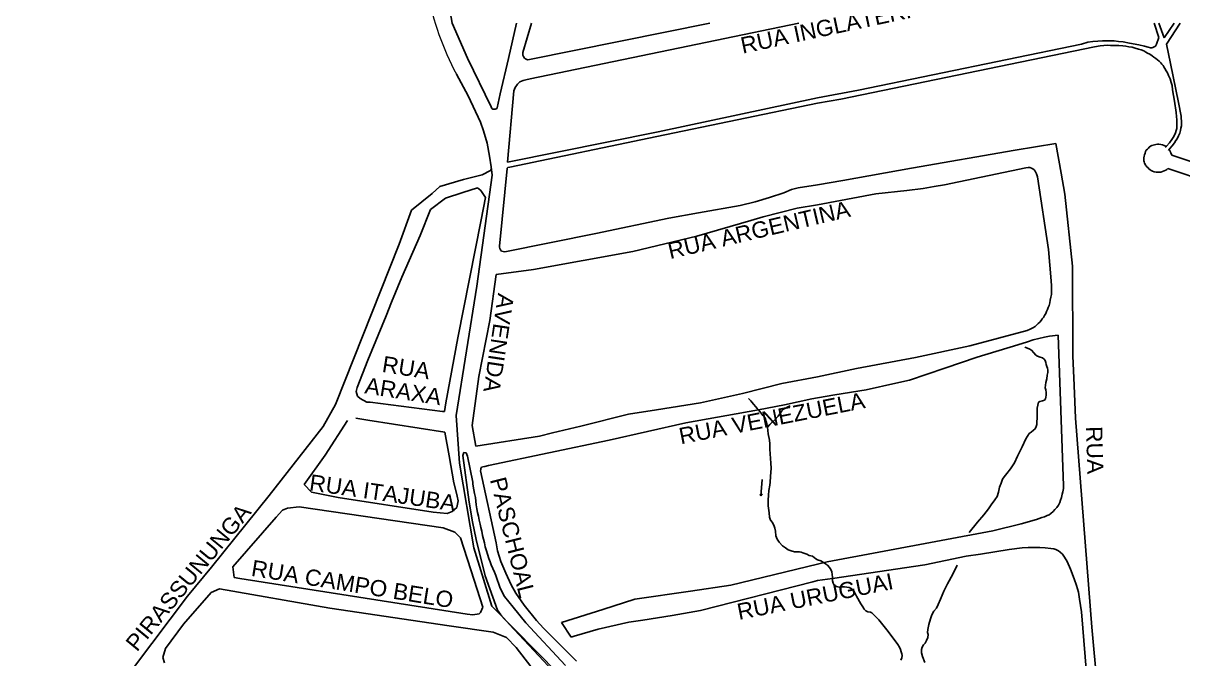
# Model space of a CAD drawing. Header units: millimetres. Extents: x 583 to 26013, y 350 to 21391.
# Drawn here: x 14601 to 15316, y 14492 to 14884 of the extents above; entities that cross this region are included whole.
import ezdxf

# ---------------------------------------------------------------- set-up
doc = ezdxf.new("R2010")
doc.units = ezdxf.units.MM
for name, color, linetype in [('105-QUADRAS_ESTRADAS', 80, 'Continuous'), ('110-CERCA_DE_ARAME', 10, 'Continuous'), ('145-', 130, 'Continuous')]:
    doc.layers.add(name, color=color, linetype=linetype)
doc.styles.add('EU', font='arial.ttf', dxfattribs={"height": 10})

msp = doc.modelspace()

# ---------------------------------------------------------------- linework, layer by layer
at = {"color": 0, "linetype": 'Continuous', "lineweight": 20}
msp.add_arc((15040.79438, 14942.52358), 194.3806, 191.79129734, 207.58849352, dxfattribs=at)
at = {"layer": '105-QUADRAS_ESTRADAS', "color": 0, "linetype": 'Continuous'}
for p, q in [((14865.91551, 14883.90241), (14857.21551, 14932.50241)), ((14875.41551, 14862.50241), (14865.91551, 14883.90241)), ((14905.61551, 14883.90241), (14900.61551, 14862.20241)), ((14914.71551, 14883.90241), (14909.51551, 14866.00241)), ((15024.71551, 14883.90241), (14913.61551, 14861.50241)), ((15079.71551, 14883.90241), (14914.01551, 14849.60241)), ((15301.61551, 14875.20241), (15298.61551, 14883.90241)), ((15304.81551, 14875.00241), (15301.51551, 14883.90241)), ((15310.91551, 14883.90241), (15304.81551, 14875.00241)), ((15314.71551, 14883.90241), (15306.21551, 14871.00241)), ((15261.81551, 14869.40241), (15105.51551, 14837.20241)), ((15253.81551, 14871.10241), (15116.41551, 14842.60241)), ((15257.81551, 14872.20241), (15253.81551, 14871.10241)), ((15260.81551, 14872.70241), (15257.81551, 14872.20241)), ((15263.91551, 14872.90241), (15260.81551, 14872.70241)), ((15265.31551, 14870.00241), (15261.81551, 14869.40241)), ((15266.71551, 14873.10241), (15263.91551, 14872.90241)), ((15267.71551, 14870.20241), (15265.31551, 14870.00241)), ((15266.71551, 14873.10241), (15271.71551, 14873.10241)), ((15269.91551, 14870.40241), (15267.71551, 14870.20241)), ((15271.71551, 14870.30241), (15269.91551, 14870.40241)), ((15273.91551, 14873.00241), (15271.71551, 14873.10241)), ((15274.71551, 14870.30241), (15271.71551, 14870.30241)), ((15276.71551, 14872.70241), (15273.91551, 14873.00241)), ((15276.91551, 14870.20241), (15274.71551, 14870.30241)), ((15279.51551, 14872.40241), (15276.71551, 14872.70241)), ((15279.31551, 14870.00241), (15276.91551, 14870.20241)), ((15281.21551, 14869.70241), (15279.31551, 14870.00241)), ((15283.51551, 14871.60241), (15279.51551, 14872.40241)), ((15283.01551, 14869.40241), (15281.21551, 14869.70241)), ((15285.01551, 14869.10241), (15283.01551, 14869.40241)), ((15289.21551, 14870.60241), (15283.51551, 14871.60241)), ((15287.01551, 14868.60241), (15285.01551, 14869.10241)), ((15292.71551, 14869.70241), (15289.21551, 14870.60241)), ((15294.91551, 14869.10241), (15292.71551, 14869.70241)), ((15296.31551, 14868.80241), (15294.91551, 14869.10241)), ((15297.21551, 14868.70241), (15296.31551, 14868.80241)), ((15297.81551, 14868.90241), (15297.21551, 14868.70241)), ((15298.61551, 14869.30241), (15297.81551, 14868.90241)), ((15299.41551, 14869.90241), (15298.61551, 14869.30241)), ((15300.01551, 14871.00241), (15299.41551, 14869.90241)), ((15301.61551, 14875.20241), (15300.01551, 14871.00241)), ((15308.71551, 14859.10241), (15306.21551, 14871.00241)), ((14889.91551, 14832.50241), (14875.41551, 14862.50241)), ((14900.61551, 14862.20241), (14895.51551, 14840.50241)), ((14909.51551, 14866.00241), (14909.41551, 14865.30241)), ((14909.51551, 14864.80241), (14909.41551, 14865.30241)), ((14909.51551, 14864.20241), (14909.51551, 14864.80241)), ((14909.81551, 14863.50241), (14909.51551, 14864.20241)), ((14910.41551, 14862.50241), (14909.81551, 14863.50241)), ((14911.21551, 14861.90241), (14910.41551, 14862.50241)), ((14912.41551, 14861.40241), (14911.21551, 14861.90241)), ((15289.01551, 14868.00241), (15287.01551, 14868.60241)), ((15290.71551, 14867.60241), (15289.01551, 14868.00241)), ((15292.31551, 14866.90241), (15290.71551, 14867.60241)), ((15293.51551, 14866.10241), (15292.31551, 14866.90241)), ((15294.61551, 14865.50241), (15293.51551, 14866.10241)), ((15296.01551, 14864.90241), (15294.61551, 14865.50241)), ((15297.41551, 14863.90241), (15296.01551, 14864.90241)), ((15298.51551, 14863.00241), (15297.41551, 14863.90241)), ((15299.71551, 14862.10241), (15298.51551, 14863.00241)), ((15300.81551, 14861.40241), (15299.71551, 14862.10241)), ((14913.61551, 14861.50241), (14912.41551, 14861.40241)), ((15301.81551, 14860.50241), (15300.81551, 14861.40241)), ((15302.71551, 14859.60241), (15301.81551, 14860.50241)), ((15303.41551, 14858.80241), (15302.71551, 14859.60241)), ((15304.11551, 14857.80241), (15303.41551, 14858.80241)), ((15304.61551, 14857.00241), (15304.11551, 14857.80241)), ((15305.31551, 14856.00241), (15304.61551, 14857.00241)), ((15306.11551, 14854.60241), (15305.31551, 14856.00241)), ((15306.81551, 14853.30241), (15306.11551, 14854.60241)), ((15313.71551, 14835.00241), (15308.71551, 14859.10241)), ((14907.71551, 14847.80241), (14906.21551, 14846.40241)), ((14909.61551, 14848.60241), (14907.71551, 14847.80241)), ((14911.41551, 14849.00241), (14909.61551, 14848.60241)), ((14914.01551, 14849.60241), (14911.41551, 14849.00241)), ((15307.41551, 14851.70241), (15306.81551, 14853.30241)), ((15308.51551, 14849.70241), (15307.41551, 14851.70241)), ((15309.21551, 14847.50241), (15308.51551, 14849.70241)), ((15309.81551, 14845.60241), (15309.21551, 14847.50241)), ((14895.51551, 14840.50241), (14893.71551, 14831.80241)), ((14903.91551, 14842.20241), (14900.11551, 14798.30241)), ((14904.81551, 14844.40241), (14903.91551, 14842.20241)), ((14906.21551, 14846.40241), (14904.81551, 14844.40241)), ((15116.41551, 14842.60241), (15091.21551, 14837.90241)), ((15310.01551, 14842.90241), (15309.81551, 14845.60241)), ((15311.11551, 14836.00241), (15310.01551, 14842.90241)), ((15091.11551, 14834.60241), (14992.01551, 14814.10241)), ((15091.11551, 14837.90241), (14992.91551, 14817.10241)), ((15091.21551, 14837.90241), (15091.21551, 14837.90241)), ((15105.51551, 14837.20241), (15091.21551, 14834.60241)), ((15091.21551, 14834.60241), (15091.21551, 14834.60241)), ((15312.21551, 14828.90241), (15311.11551, 14836.00241)), ((15315.21551, 14826.70241), (15313.71551, 14835.00241)), ((14890.41551, 14831.40241), (14889.91551, 14832.50241)), ((14891.01551, 14831.00241), (14890.41551, 14831.40241)), ((14891.71551, 14830.90241), (14891.01551, 14831.00241)), ((14892.51551, 14831.00241), (14891.71551, 14830.90241)), ((14893.01551, 14831.10241), (14892.51551, 14831.00241)), ((14893.41551, 14831.30241), (14893.01551, 14831.10241)), ((14893.71551, 14831.80241), (14893.41551, 14831.30241)), ((15312.51551, 14826.40241), (15312.21551, 14828.90241)), ((15312.71551, 14824.40241), (15312.51551, 14826.40241)), ((15315.31551, 14825.20241), (15315.21551, 14826.70241)), ((15312.61551, 14819.00241), (15312.21551, 14817.90241)), ((15312.71551, 14824.40241), (15312.61551, 14823.00241)), ((15312.71551, 14821.40241), (15312.61551, 14823.00241)), ((15312.71551, 14820.20241), (15312.61551, 14819.00241)), ((15312.71551, 14821.40241), (15312.71551, 14820.20241)), ((15315.11551, 14819.30241), (15314.81551, 14817.80241)), ((15315.41551, 14820.80241), (15315.11551, 14819.30241)), ((15315.51551, 14823.70241), (15315.31551, 14825.20241)), ((15315.51551, 14822.30241), (15315.41551, 14820.80241)), ((15315.51551, 14822.30241), (15315.51551, 14823.70241)), ((14992.91551, 14817.10241), (14900.11551, 14798.30241)), ((14992.01551, 14814.10241), (14901.41551, 14795.30241)), ((15309.51551, 14812.30241), (15308.01551, 14810.20241)), ((15310.71551, 14814.20241), (15309.51551, 14812.30241)), ((15311.71551, 14816.40241), (15310.71551, 14814.20241)), ((15312.11551, 14811.60241), (15311.21551, 14810.20241)), ((15312.21551, 14817.90241), (15311.71551, 14816.40241)), ((15312.81551, 14812.80241), (15312.11551, 14811.60241)), ((15313.71551, 14814.60241), (15312.81551, 14812.80241)), ((15314.41551, 14816.10241), (15313.71551, 14814.60241)), ((15314.81551, 14817.80241), (15314.41551, 14816.10241)), ((15212.91551, 14805.80241), (15149.11551, 14794.60241)), ((15238.01551, 14809.90241), (15212.91551, 14805.80241)), ((15241.31551, 14791.60241), (15238.01551, 14809.90241)), ((15293.31551, 14804.80241), (15293.01551, 14803.90241)), ((15293.81551, 14805.70241), (15293.31551, 14804.80241)), ((15294.51551, 14806.40241), (15293.81551, 14805.70241)), ((15295.11551, 14807.00241), (15294.51551, 14806.40241)), ((15295.61551, 14807.50241), (15295.11551, 14807.00241)), ((15296.41551, 14808.10241), (15295.61551, 14807.50241)), ((15297.21551, 14808.60241), (15296.41551, 14808.10241)), ((15298.01551, 14808.80241), (15297.21551, 14808.60241)), ((15298.91551, 14809.10241), (15298.01551, 14808.80241)), ((15299.71551, 14809.30241), (15298.91551, 14809.10241)), ((15300.81551, 14809.40241), (15299.71551, 14809.30241)), ((15301.61551, 14809.40241), (15300.81551, 14809.40241)), ((15302.71551, 14809.30241), (15301.61551, 14809.40241)), ((15303.71551, 14809.00241), (15302.71551, 14809.30241)), ((15304.81551, 14808.60241), (15303.71551, 14809.00241)), ((15305.71551, 14808.10241), (15304.81551, 14808.60241)), ((15306.31551, 14808.10241), (15305.51551, 14807.60241)), ((15308.01551, 14810.20241), (15306.31551, 14808.10241)), ((15308.21551, 14806.70241), (15307.41551, 14805.60241)), ((15309.81551, 14808.30241), (15308.21551, 14806.70241)), ((15308.61551, 14804.90241), (15308.21551, 14805.70241)), ((15309.01551, 14804.10241), (15308.61551, 14804.90241)), ((15311.21551, 14810.20241), (15309.81551, 14808.30241)), ((15292.31551, 14801.00241), (15292.21551, 14800.10241)), ((15292.31551, 14799.20241), (15292.21551, 14800.10241)), ((15292.41551, 14802.00241), (15292.31551, 14801.00241)), ((15292.51551, 14798.50241), (15292.31551, 14799.20241)), ((15292.71551, 14802.90241), (15292.41551, 14802.00241)), ((15292.71551, 14797.80241), (15292.51551, 14798.50241)), ((15293.01551, 14803.90241), (15292.71551, 14802.90241)), ((15293.11551, 14797.10241), (15292.71551, 14797.80241)), ((15309.51551, 14802.70241), (15309.01551, 14804.10241)), ((15373.61551, 14781.00241), (15309.51551, 14802.70241)), ((14877.84962, 14788.91306), (14884.30769, 14790.53029)), ((14884.30769, 14790.53029), (14889.61579, 14793.12329)), ((14889.61579, 14793.12329), (14890.043, 14793.94357)), ((14899.71551, 14794.40241), (14895.21551, 14748.70241)), ((14899.91551, 14794.70241), (14899.71551, 14794.40241)), ((14900.01551, 14794.90241), (14899.91551, 14794.70241)), ((14900.31551, 14795.00241), (14900.01551, 14794.90241)), ((14901.41551, 14795.30241), (14900.31551, 14795.00241)), ((15149.11551, 14794.60241), (15106.81551, 14787.00241)), ((15219.61551, 14794.90241), (15169.41551, 14784.40241)), ((15221.01551, 14795.10241), (15219.61551, 14794.90241)), ((15222.11551, 14795.00241), (15221.01551, 14795.10241)), ((15223.01551, 14794.60241), (15222.11551, 14795.00241)), ((15223.91551, 14794.20241), (15223.01551, 14794.60241)), ((15224.61551, 14793.60241), (15223.91551, 14794.20241)), ((15225.21551, 14792.80241), (15224.61551, 14793.60241)), ((15225.81551, 14792.00241), (15225.21551, 14792.80241)), ((15226.21551, 14791.10241), (15225.81551, 14792.00241)), ((15226.71551, 14789.30241), (15226.21551, 14791.10241)), ((15243.51551, 14778.60241), (15241.31551, 14791.60241)), ((15293.31551, 14796.50241), (15293.11551, 14797.10241)), ((15293.71551, 14796.10241), (15293.31551, 14796.50241)), ((15294.21551, 14795.50241), (15293.71551, 14796.10241)), ((15294.91551, 14794.80241), (15294.21551, 14795.50241)), ((15295.41551, 14794.30241), (15294.91551, 14794.80241)), ((15296.11551, 14793.60241), (15295.41551, 14794.30241)), ((15296.71551, 14793.10241), (15296.11551, 14793.60241)), ((15297.61551, 14792.80241), (15296.71551, 14793.10241)), ((15298.71551, 14792.40241), (15297.61551, 14792.80241)), ((15299.81551, 14792.20241), (15298.71551, 14792.40241)), ((15300.81551, 14792.10241), (15299.81551, 14792.20241)), ((15300.81551, 14792.10241), (15302.71551, 14792.10241)), ((15303.71551, 14792.50241), (15302.71551, 14792.10241)), ((15304.91551, 14792.90241), (15303.71551, 14792.50241)), ((15305.81551, 14793.50241), (15304.91551, 14792.90241)), ((15306.41551, 14793.90241), (15305.81551, 14793.50241)), ((15307.01551, 14794.50241), (15306.41551, 14793.90241)), ((15437.41551, 14750.10241), (15307.01551, 14794.50241)), ((14858.35915, 14783.25497), (14853.59699, 14778.94869)), ((14872.86369, 14787.66827), (14858.35915, 14783.25497)), ((14877.84962, 14788.91306), (14872.86369, 14787.66827)), ((15091.11551, 14784.40241), (15079.11551, 14782.50241)), ((15106.81551, 14787.00241), (15091.21551, 14784.40241)), ((15091.21551, 14784.40241), (15091.21551, 14784.40241)), ((15163.11551, 14783.30241), (15156.21551, 14782.20241)), ((15169.41551, 14784.40241), (15163.11551, 14783.30241)), ((15233.51551, 14744.60241), (15226.71551, 14789.30241)), ((14853.59699, 14778.94869), (14840.79223, 14768.76415)), ((14861.72503, 14776.0919), (14852.63749, 14769.22641)), ((14872.51464, 14779.66304), (14861.72503, 14776.0919)), ((14881.58922, 14782.49604), (14872.51464, 14779.66304)), ((14883.56164, 14780.88004), (14881.58922, 14782.49604)), ((14886.54887, 14776.62222), (14883.56164, 14780.88004)), ((14883.76987, 14762.73494), (14886.54887, 14776.62222)), ((15061.51551, 14776.60241), (15052.71551, 14773.90241)), ((15070.41551, 14779.50241), (15061.51551, 14776.60241)), ((15075.11551, 14781.40241), (15070.41551, 14779.50241)), ((15079.11551, 14782.50241), (15075.11551, 14781.40241)), ((15127.01551, 14778.80241), (15091.21551, 14772.10241)), ((15146.11551, 14780.90241), (15127.01551, 14778.80241)), ((15156.21551, 14782.20241), (15146.11551, 14780.90241)), ((15248.31551, 14734.30241), (15243.51551, 14778.60241)), ((14840.79223, 14768.76415), (14833.17469, 14747.87736)), ((14852.63749, 14769.22641), (14846.17905, 14753.16997)), ((15043.41551, 14771.70241), (15017.71551, 14767.20241)), ((15052.71551, 14773.90241), (15043.41551, 14771.70241)), ((15078.61551, 14770.00241), (15057.71551, 14764.60241)), ((15091.11551, 14772.10241), (15078.61551, 14770.00241)), ((15091.21551, 14772.10241), (15091.21551, 14772.10241)), ((14869.33861, 14690.0787), (14883.76987, 14762.73494)), ((14999.51551, 14763.80241), (14954.51551, 14754.40241)), ((15017.71551, 14767.20241), (14999.51551, 14763.80241)), ((15050.11551, 14762.40241), (15016.81551, 14752.80241)), ((15057.71551, 14764.60241), (15050.11551, 14762.40241)), ((14954.51551, 14754.40241), (14898.41551, 14743.10241)), ((14833.17469, 14747.87736), (14794.02354, 14649.07525)), ((14846.17905, 14753.16997), (14834.85747, 14727.39725)), ((14895.21551, 14748.70241), (14895.01551, 14746.70241)), ((15016.81551, 14752.80241), (14977.21551, 14743.30241)), ((14895.01551, 14746.00241), (14895.01551, 14746.70241)), ((14895.31551, 14745.10241), (14895.01551, 14746.00241)), ((14895.71551, 14744.30241), (14895.31551, 14745.10241)), ((14896.41551, 14743.50241), (14895.71551, 14744.30241)), ((14897.31551, 14743.30241), (14896.41551, 14743.50241)), ((14898.41551, 14743.10241), (14897.31551, 14743.30241)), ((14977.21551, 14743.30241), (14916.11551, 14732.10241)), ((15235.21551, 14725.30241), (15233.51551, 14744.60241)), ((15248.41551, 14717.90241), (15248.31551, 14734.30241)), ((14834.85747, 14727.39725), (14828.48674, 14711.96939)), ((14893.01551, 14729.20241), (14889.21551, 14700.70241)), ((14916.11551, 14732.10241), (14893.01551, 14729.20241)), ((15235.41551, 14722.20241), (15235.21551, 14725.30241)), ((15235.41551, 14719.30241), (15235.31551, 14716.80241)), ((15235.41551, 14722.20241), (15235.41551, 14719.30241)), ((14828.48674, 14711.96939), (14825.32864, 14703.63204)), ((15234.31551, 14711.60241), (15233.91551, 14710.10241)), ((15234.61551, 14713.40241), (15234.31551, 14711.60241)), ((15235.01551, 14715.10241), (15234.61551, 14713.40241)), ((15235.31551, 14716.80241), (15235.01551, 14715.10241)), ((15248.61551, 14695.20241), (15248.41551, 14717.90241)), ((15231.81551, 14705.10241), (15231.11551, 14703.80241)), ((15232.31551, 14706.30241), (15231.81551, 14705.10241)), ((15232.81551, 14707.50241), (15232.31551, 14706.30241)), ((15233.31551, 14708.80241), (15232.81551, 14707.50241)), ((15233.91551, 14710.10241), (15233.31551, 14708.80241)), ((14825.32864, 14703.63204), (14813.86324, 14676.26847)), ((14889.21551, 14700.70241), (14882.41551, 14666.30241)), ((15226.31551, 14698.10241), (15225.21551, 14697.10241)), ((15227.21551, 14698.90241), (15226.31551, 14698.10241)), ((15228.11551, 14699.70241), (15227.21551, 14698.90241)), ((15229.01551, 14700.70241), (15228.11551, 14699.70241)), ((15229.71551, 14701.70241), (15229.01551, 14700.70241)), ((15230.41551, 14702.60241), (15229.71551, 14701.70241)), ((15231.11551, 14703.80241), (15230.41551, 14702.60241)), ((14862.03228, 14650.00958), (14869.33861, 14690.0787)), ((15220.31551, 14694.70241), (15185.01551, 14685.20241)), ((15222.21551, 14695.40241), (15220.31551, 14694.70241)), ((15223.91551, 14696.20241), (15222.21551, 14695.40241)), ((15225.21551, 14697.10241), (15223.91551, 14696.20241)), ((15231.01551, 14690.60241), (15227.51551, 14689.70241)), ((15234.11551, 14691.20241), (15231.01551, 14690.60241)), ((15239.41551, 14691.70241), (15234.11551, 14691.20241)), ((15242.71551, 14599.00241), (15239.41551, 14691.70241)), ((15248.61551, 14695.20241), (15248.61551, 14679.10241)), ((15185.01551, 14685.20241), (15151.51551, 14678.00241)), ((15214.51551, 14685.80241), (15189.51551, 14678.10241)), ((15220.51551, 14687.60241), (15214.51551, 14685.80241)), ((15224.11551, 14688.80241), (15220.51551, 14687.60241)), ((15227.51551, 14689.70241), (15224.11551, 14688.80241)), ((14813.86324, 14676.26847), (14807.25841, 14659.58125)), ((15151.51551, 14678.00241), (15115.11551, 14671.10241)), ((15189.51551, 14678.10241), (15169.71551, 14671.40241)), ((15249.41551, 14660.80241), (15248.61551, 14679.10241)), ((15115.11551, 14671.10241), (15091.21551, 14666.10241)), ((15169.71551, 14671.40241), (15147.81551, 14664.10241)), ((14882.41551, 14666.30241), (14878.31551, 14636.00241)), ((15069.11551, 14661.90241), (15044.81551, 14655.70241)), ((15091.11551, 14666.10241), (15069.11551, 14661.90241)), ((15091.21551, 14666.10241), (15091.21551, 14666.10241)), ((15139.31551, 14662.20241), (15121.11551, 14658.00241)), ((15147.81551, 14664.10241), (15139.31551, 14662.20241)), ((14807.25841, 14659.58125), (14806.70828, 14657.0174)), ((14806.70828, 14657.0174), (14807.65764, 14654.17404)), ((15044.81551, 14655.70241), (15019.01551, 14650.10241)), ((15101.81551, 14654.90241), (15091.21551, 14653.10241)), ((15121.11551, 14658.00241), (15101.81551, 14654.90241)), ((15250.11551, 14640.50241), (15249.41551, 14660.80241)), ((14794.02354, 14649.07525), (14786.40039, 14635.42662)), ((14807.65764, 14654.17404), (14809.21451, 14652.80542)), ((14809.21451, 14652.80542), (14809.21451, 14652.80542)), ((14809.21451, 14652.80542), (14813.27664, 14650.39604)), ((14813.27664, 14650.39604), (14813.27664, 14650.39604)), ((14813.27664, 14650.39604), (14815.32721, 14650.36368)), ((14815.32721, 14650.36368), (14859.89286, 14644.75982)), ((14861.08726, 14644.72554), (14862.03228, 14650.00958)), ((15019.01551, 14650.10241), (14991.91551, 14645.70241)), ((15070.81551, 14648.80241), (15054.71551, 14645.70241)), ((15087.61551, 14652.50241), (15070.81551, 14648.80241)), ((15091.11551, 14653.10241), (15087.61551, 14652.50241)), ((15091.21551, 14653.10241), (15091.21551, 14653.10241)), ((14813.87666, 14639.40418), (14806.54546, 14640.59308)), ((14859.89286, 14644.75982), (14861.08726, 14644.72554)), ((14974.71551, 14643.10241), (14945.31551, 14635.70241)), ((14991.91551, 14645.70241), (14974.71551, 14643.10241)), ((15054.71551, 14645.70241), (15010.01551, 14637.80241)), ((15260.21551, 14511.80241), (15250.11551, 14640.50241)), ((14786.40039, 14635.42662), (14753.16959, 14592.91441)), ((14801.48564, 14639.09404), (14787.72572, 14617.83736)), ((14861.48393, 14631.99258), (14813.87666, 14639.40418)), ((14880.41551, 14623.30241), (14878.31551, 14636.00241)), ((14945.31551, 14635.70241), (14927.71551, 14631.50241)), ((15010.01551, 14637.80241), (14962.61551, 14627.00241)), ((14863.9807, 14617.32038), (14861.48393, 14631.99258)), ((14919.71551, 14629.60241), (14880.41551, 14623.30241)), ((14962.61551, 14627.00241), (14888.21551, 14611.40241)), ((14927.71551, 14631.50241), (14919.71551, 14629.60241)), ((14873.04564, 14619.44904), (14872.55964, 14617.52804)), ((14874.59464, 14619.31404), (14873.04564, 14619.44904)), ((14875.27664, 14617.15504), (14874.59464, 14619.31404)), ((14787.72572, 14617.83736), (14774.72564, 14599.77504)), ((14866.958, 14600.6518), (14863.9807, 14617.32038)), ((14872.55964, 14617.52804), (14876.46664, 14588.80604)), ((14878.62164, 14601.23404), (14875.27664, 14617.15504)), ((14883.51551, 14608.90241), (14883.41551, 14608.20241)), ((14893.01551, 14563.70241), (14883.41551, 14608.20241)), ((14883.61551, 14609.60241), (14883.51551, 14608.90241)), ((14884.01551, 14610.30241), (14883.61551, 14609.60241)), ((14884.71551, 14610.60241), (14884.01551, 14610.30241)), ((14886.11551, 14610.90241), (14884.71551, 14610.60241)), ((14888.21551, 14611.40241), (14886.11551, 14610.90241)), ((14774.72564, 14599.77504), (14779.29764, 14595.05004)), ((14868.96291, 14592.68888), (14866.958, 14600.6518)), ((14878.63464, 14599.99004), (14878.62164, 14601.23404)), ((14879.20764, 14596.43804), (14878.63464, 14599.99004)), ((15242.81551, 14597.30241), (15242.41551, 14595.30241)), ((15242.81551, 14597.30241), (15242.71551, 14599.00241)), ((14753.16959, 14592.91441), (14717.5311, 14548.87605)), ((14779.29764, 14595.05004), (14795.69435, 14591.63903)), ((14795.69435, 14591.63903), (14854.26864, 14582.62304)), ((14869.59778, 14589.60647), (14868.99396, 14592.58826)), ((14879.68464, 14594.14904), (14879.20764, 14596.43804)), ((14880.26564, 14591.72604), (14879.68464, 14594.14904)), ((14880.50164, 14589.48504), (14880.26564, 14591.72604)), ((15240.91551, 14590.10241), (15240.41551, 14588.70241)), ((15241.51551, 14591.80241), (15240.91551, 14590.10241)), ((15242.01551, 14593.70241), (15241.51551, 14591.80241)), ((15242.41551, 14595.30241), (15242.01551, 14593.70241)), ((14761.27806, 14583.93443), (14757.46906, 14579.63973)), ((14764.34903, 14585.16054), (14761.27806, 14583.93443)), ((14771.56664, 14585.88704), (14764.34903, 14585.16054)), ((14771.56664, 14585.88704), (14860.38564, 14572.96604)), ((14862.74464, 14581.84804), (14865.93664, 14583.10604)), ((14865.93664, 14583.10604), (14868.75184, 14585.62621)), ((14868.75184, 14585.62621), (14869.59778, 14589.60647)), ((14876.46664, 14588.80604), (14878.39564, 14576.64004)), ((14880.72964, 14587.16804), (14880.50164, 14589.48504)), ((14881.17664, 14584.82904), (14880.72964, 14587.16804)), ((14881.50964, 14582.48604), (14881.17664, 14584.82904)), ((15236.31551, 14583.10241), (15235.01551, 14581.90241)), ((15237.51551, 14584.30241), (15236.31551, 14583.10241)), ((15238.61551, 14585.60241), (15237.51551, 14584.30241)), ((15239.61551, 14587.00241), (15238.61551, 14585.60241)), ((15240.41551, 14588.70241), (15239.61551, 14587.00241)), ((14730.74064, 14548.97404), (14757.46906, 14579.63973)), ((14854.26864, 14582.62304), (14862.74464, 14581.84804)), ((14878.39564, 14576.64004), (14880.70764, 14565.89904)), ((14882.13264, 14580.13204), (14881.50964, 14582.48604)), ((14882.57064, 14577.79804), (14882.13264, 14580.13204)), ((14883.08705, 14575.37265), (14882.57064, 14577.79804)), ((15226.11551, 14578.20241), (15216.71551, 14575.50241)), ((15229.41551, 14579.30241), (15226.11551, 14578.20241)), ((15231.11551, 14579.80241), (15229.41551, 14579.30241)), ((15232.61551, 14580.60241), (15231.11551, 14579.80241)), ((15233.91551, 14581.10241), (15232.61551, 14580.60241)), ((15235.01551, 14581.90241), (15233.91551, 14581.10241)), ((14860.38564, 14572.96604), (14867.53164, 14570.25404)), ((14870.99964, 14566.78204), (14867.53164, 14570.25404)), ((14883.61564, 14573.30304), (14883.08705, 14575.37265)), ((14884.14364, 14570.99104), (14883.61564, 14573.30304)), ((14884.59123, 14568.24971), (14884.14364, 14570.99104)), ((15199.11551, 14571.20241), (15097.01551, 14552.00241)), ((15216.71551, 14575.50241), (15199.11551, 14571.20241)), ((14879.53764, 14540.72704), (14870.99964, 14566.78204)), ((14880.70764, 14565.89904), (14886.27964, 14543.39704)), ((14885.20264, 14566.06004), (14884.59123, 14568.24971)), ((14885.75764, 14563.69804), (14885.20264, 14566.06004)), ((14886.27464, 14561.38804), (14885.75764, 14563.69804)), ((14887.02222, 14558.80638), (14886.27464, 14561.38804)), ((14893.91551, 14558.90241), (14893.01551, 14563.70241)), ((14887.64764, 14556.82004), (14887.02222, 14558.80638)), ((14888.52639, 14554.05775), (14887.64764, 14556.82004)), ((14895.91551, 14552.20241), (14893.91551, 14558.90241)), ((15182.71551, 14555.60241), (15157.21551, 14550.20241)), ((15191.51551, 14556.80241), (15182.71551, 14555.60241)), ((15209.21551, 14559.60241), (15191.51551, 14556.80241)), ((15217.31551, 14560.60241), (15209.21551, 14559.60241)), ((15220.91551, 14560.80241), (15217.31551, 14560.60241)), ((15225.11551, 14560.90241), (15220.91551, 14560.80241)), ((15228.11551, 14560.90241), (15225.11551, 14560.90241)), ((15231.41551, 14560.70241), (15228.11551, 14560.90241)), ((15235.01551, 14560.30241), (15231.41551, 14560.70241)), ((15236.71551, 14560.00241), (15235.01551, 14560.30241)), ((15238.11551, 14559.60241), (15236.71551, 14560.00241)), ((15239.61551, 14558.80241), (15238.11551, 14559.60241)), ((15240.81551, 14558.00241), (15239.61551, 14558.80241)), ((15242.21551, 14556.80241), (15240.81551, 14558.00241)), ((15243.41551, 14554.90241), (15242.21551, 14556.80241)), ((15245.01551, 14552.30241), (15243.41551, 14554.90241)), ((14717.5311, 14548.87605), (14702.75389, 14530.97958)), ((14731.58283, 14542.42769), (14730.74064, 14548.97404)), ((14889.25422, 14552.11955), (14888.52639, 14554.05775)), ((14890.00664, 14550.23904), (14889.25422, 14552.11955)), ((14890.92764, 14548.01004), (14890.00664, 14550.23904)), ((14891.92711, 14545.75231), (14890.92764, 14548.01004)), ((14898.91551, 14545.10241), (14895.91551, 14552.20241)), ((15091.11551, 14550.60241), (15037.71551, 14537.60241)), ((15097.01551, 14552.00241), (15091.21551, 14550.60241)), ((15091.21551, 14550.60241), (15091.21551, 14550.60241)), ((15157.21551, 14550.20241), (15100.31551, 14541.70241)), ((15247.11551, 14547.50241), (15245.01551, 14552.30241)), ((15249.31551, 14541.60241), (15247.11551, 14547.50241)), ((14735.09964, 14541.76104), (14731.58283, 14542.42769)), ((14735.09964, 14541.76104), (14875.10464, 14519.79404)), ((14884.77064, 14524.13604), (14879.53764, 14540.72704)), ((14886.27964, 14543.39704), (14893.95064, 14522.35104)), ((14892.85864, 14543.65304), (14891.92711, 14545.75231)), ((14895.48965, 14535.82927), (14892.85864, 14543.65304)), ((14892.85864, 14543.65304), (14892.85864, 14543.65304)), ((14902.31551, 14538.00241), (14898.91551, 14545.10241)), ((15091.11551, 14540.50241), (15088.31551, 14539.80241)), ((15100.31551, 14541.70241), (15091.21551, 14540.50241)), ((15091.21551, 14540.50241), (15091.21551, 14540.50241)), ((15250.71551, 14537.40241), (15249.31551, 14541.60241)), ((14717.40664, 14533.25904), (14700.22432, 14513.5979)), ((14722.44564, 14535.48104), (14717.40664, 14533.25904)), ((14790.53164, 14523.61204), (14722.44564, 14535.48104)), ((14898.20925, 14530.6208), (14895.48965, 14535.82927)), ((14895.48965, 14535.82927), (14895.48965, 14535.82927)), ((14905.21551, 14532.70241), (14902.31551, 14538.00241)), ((15012.81551, 14534.00241), (14978.41551, 14529.10241)), ((15037.71551, 14537.60241), (15012.81551, 14534.00241)), ((15088.31551, 14539.80241), (15018.91551, 14522.10241)), ((15251.91551, 14533.30241), (15250.71551, 14537.40241)), ((15252.71551, 14529.10241), (15251.91551, 14533.30241)), ((14702.75389, 14530.97958), (14670.09967, 14487.56532)), ((14903.42186, 14524.05357), (14898.20925, 14530.6208)), ((14898.20925, 14530.6208), (14898.20925, 14530.6208)), ((14910.31551, 14525.40241), (14905.21551, 14532.70241)), ((14978.41551, 14529.10241), (14958.81551, 14522.70241)), ((15253.91551, 14521.30241), (15252.71551, 14529.10241)), ((14790.53164, 14523.61204), (14864.13906, 14512.58391)), ((14878.75164, 14519.35304), (14875.10464, 14519.79404)), ((14878.75164, 14519.35304), (14882.47164, 14520.08804)), ((14882.47164, 14520.08804), (14883.41564, 14520.76904)), ((14883.41564, 14520.76904), (14884.77064, 14524.13604)), ((14893.95064, 14522.35104), (14895.87164, 14519.41404)), ((14895.87164, 14519.41404), (14901.26464, 14513.55204)), ((14911.35418, 14514.54247), (14903.42186, 14524.05357)), ((14903.42186, 14524.05357), (14903.42186, 14524.05357)), ((14917.91551, 14515.90241), (14910.31551, 14525.40241)), ((14958.81551, 14522.70241), (14933.31551, 14514.70241)), ((15001.51551, 14519.00241), (14983.41551, 14516.10241)), ((15018.91551, 14522.10241), (15001.51551, 14519.00241)), ((15261.01551, 14433.50241), (15253.91551, 14521.30241)), ((14700.22432, 14513.5979), (14689.25564, 14498.59304)), ((14864.13906, 14512.58391), (14891.09864, 14508.63804)), ((14901.26464, 14513.55204), (14928.25864, 14484.63204)), ((14935.83084, 14488.27365), (14911.35418, 14514.54247)), ((14922.11551, 14511.10241), (14917.91551, 14515.90241)), ((14939.21551, 14505.70241), (14933.31551, 14514.70241)), ((14974.81551, 14514.90241), (14955.81551, 14510.60241)), ((14983.41551, 14516.10241), (14974.81551, 14514.90241)), ((15266.51551, 14441.50241), (15260.21551, 14511.80241)), ((14891.09864, 14508.63804), (14899.30764, 14505.43604)), ((14899.30764, 14505.43604), (14905.29064, 14499.18704)), ((14935.01551, 14498.50241), (14922.11551, 14511.10241)), ((14941.11551, 14506.20241), (14939.21551, 14505.70241)), ((14955.81551, 14510.60241), (14941.11551, 14506.20241)), ((14689.25564, 14498.59304), (14687.46045, 14493.09866)), ((14905.29064, 14499.18704), (14934.54464, 14461.82404)), ((14942.51551, 14490.90241), (14935.01551, 14498.50241)), ((14687.46045, 14493.09866), (14688.56233, 14489.79758))]:
    msp.add_line(p, q, dxfattribs=at)
at = {"layer": '110-CERCA_DE_ARAME', "color": 0, "linetype": 'Continuous'}
for p, q in [((14875.81551, 14839.10241), (14868.51551, 14852.50241)), ((14883.31551, 14823.00241), (14875.81551, 14839.10241)), ((14885.21551, 14817.70241), (14883.31551, 14823.00241)), ((14887.41551, 14810.00241), (14885.21551, 14817.70241)), ((14889.01551, 14802.10241), (14887.41551, 14810.00241)), ((14890.01551, 14795.40241), (14889.01551, 14802.10241)), ((14890.61551, 14790.40241), (14881.11551, 14722.00241)), ((14890.61551, 14790.40241), (14890.01551, 14795.40241)), ((14881.11551, 14722.00241), (14868.31551, 14642.30241)), ((14870.41551, 14612.80241), (14868.31551, 14642.30241)), ((14879.31551, 14560.60241), (14870.41551, 14612.80241)), ((14890.31551, 14524.70241), (14879.31551, 14560.60241)), ((14931.41551, 14483.10241), (14890.31551, 14524.70241))]:
    msp.add_line(p, q, dxfattribs=at)
at = {"layer": '145-', "color": 0, "linetype": 'Continuous'}
for p, q in [((15221.51551, 14683.30241), (15218.91551, 14684.40241)), ((15223.01551, 14682.40241), (15221.51551, 14683.30241)), ((15224.41551, 14680.80241), (15223.01551, 14682.40241)), ((15225.71551, 14679.50241), (15224.41551, 14680.80241)), ((15226.71551, 14678.70241), (15225.71551, 14679.50241)), ((15228.41551, 14678.20241), (15226.71551, 14678.70241)), ((15229.81551, 14677.80241), (15228.41551, 14678.20241)), ((15230.81551, 14676.90241), (15229.81551, 14677.80241)), ((15231.41551, 14676.10241), (15230.81551, 14676.90241)), ((15231.91551, 14674.80241), (15231.41551, 14676.10241)), ((15232.11551, 14673.60241), (15231.91551, 14674.80241)), ((15232.41551, 14672.40241), (15232.11551, 14673.60241)), ((15232.91551, 14671.50241), (15232.41551, 14672.40241)), ((15233.01551, 14668.70241), (15232.71551, 14667.00241)), ((15233.01551, 14670.20241), (15232.91551, 14671.50241)), ((15233.01551, 14670.20241), (15233.01551, 14668.70241)), ((15231.81551, 14662.50241), (15231.61551, 14660.90241)), ((15232.41551, 14664.80241), (15231.81551, 14662.50241)), ((15232.71551, 14667.00241), (15232.41551, 14664.80241)), ((15231.61551, 14660.90241), (15231.41551, 14659.30241)), ((15231.81551, 14658.00241), (15231.41551, 14659.30241)), ((15232.11551, 14656.40241), (15231.81551, 14658.00241)), ((15232.01551, 14654.80241), (15231.91551, 14653.50241)), ((15232.11551, 14656.40241), (15232.01551, 14654.80241)), ((15050.01551, 14651.30241), (15048.51551, 14652.80241)), ((15051.71551, 14649.20241), (15050.01551, 14651.30241)), ((15053.11551, 14647.50241), (15051.71551, 14649.20241)), ((15053.91551, 14646.60241), (15053.11551, 14647.50241)), ((15072.81551, 14647.60241), (15071.41551, 14646.80241)), ((15074.21551, 14648.20241), (15072.81551, 14647.60241)), ((15226.91551, 14648.70241), (15226.61551, 14646.70241)), ((15227.41551, 14650.40241), (15226.91551, 14648.70241)), ((15228.11551, 14650.90241), (15227.41551, 14650.40241)), ((15228.91551, 14651.10241), (15228.11551, 14650.90241)), ((15229.91551, 14651.30241), (15228.91551, 14651.10241)), ((15231.01551, 14651.70241), (15229.91551, 14651.30241)), ((15231.61551, 14652.60241), (15231.01551, 14651.70241)), ((15231.91551, 14653.50241), (15231.61551, 14652.60241)), ((15054.71551, 14645.70241), (15053.91551, 14646.60241)), ((15056.11551, 14643.80241), (15054.71551, 14645.70241)), ((15057.51551, 14642.20241), (15056.11551, 14643.80241)), ((15058.51551, 14641.20241), (15057.51551, 14642.20241)), ((15059.01551, 14640.10241), (15058.51551, 14641.20241)), ((15059.41551, 14638.60241), (15059.01551, 14640.10241)), ((15066.91551, 14641.80241), (15065.11551, 14639.80241)), ((15068.31551, 14643.80241), (15066.91551, 14641.80241)), ((15069.21551, 14645.10241), (15068.31551, 14643.80241)), ((15070.21551, 14646.10241), (15069.21551, 14645.10241)), ((15071.41551, 14646.80241), (15070.21551, 14646.10241)), ((15226.51551, 14640.50241), (15226.41551, 14638.40241)), ((15226.61551, 14644.70241), (15226.51551, 14642.40241)), ((15226.51551, 14642.40241), (15226.51551, 14640.50241)), ((15226.61551, 14646.70241), (15226.61551, 14644.70241)), ((15059.81551, 14637.20241), (15059.41551, 14638.60241)), ((15060.21551, 14635.00241), (15059.81551, 14637.20241)), ((15061.71551, 14636.60241), (15060.21551, 14635.00241)), ((15060.71551, 14631.00241), (15060.21551, 14635.00241)), ((15065.11551, 14639.80241), (15061.71551, 14636.60241)), ((15224.21551, 14633.20241), (15222.81551, 14632.00241)), ((15225.31551, 14634.10241), (15224.21551, 14633.20241)), ((15225.91551, 14635.50241), (15225.31551, 14634.10241)), ((15226.31551, 14636.70241), (15225.91551, 14635.50241)), ((15226.41551, 14638.40241), (15226.31551, 14636.70241)), ((15061.51551, 14627.00241), (15060.71551, 14631.00241)), ((15061.71551, 14624.70241), (15061.51551, 14627.00241)), ((15219.51551, 14627.80241), (15217.21551, 14623.00241)), ((15220.61551, 14629.60241), (15219.51551, 14627.80241)), ((15221.51551, 14631.10241), (15220.61551, 14629.60241)), ((15222.81551, 14632.00241), (15221.51551, 14631.10241)), ((15061.81551, 14621.50241), (15061.71551, 14624.70241)), ((15062.41551, 14612.80241), (15061.81551, 14621.50241)), ((15217.21551, 14623.00241), (15214.31551, 14617.10241)), ((15062.51551, 14609.70241), (15062.41551, 14612.80241)), ((15212.51551, 14613.10241), (15210.11551, 14609.30241)), ((15214.31551, 14617.10241), (15212.51551, 14613.10241)), ((15062.11551, 14604.60241), (15061.91551, 14601.10241)), ((15062.51551, 14609.70241), (15062.11551, 14604.60241)), ((15206.21551, 14604.50241), (15205.21551, 14603.00241)), ((15207.81551, 14606.40241), (15206.21551, 14604.50241)), ((15210.11551, 14609.30241), (15207.81551, 14606.40241)), ((15056.91551, 14602.90241), (15056.21551, 14592.70241)), ((15061.81551, 14599.30241), (15061.11551, 14596.10241)), ((15061.91551, 14601.10241), (15061.81551, 14599.30241)), ((15203.31551, 14598.00241), (15202.61551, 14594.90241)), ((15204.41551, 14600.60241), (15203.31551, 14598.00241)), ((15205.21551, 14603.00241), (15204.41551, 14600.60241)), ((15056.21551, 14592.70241), (15055.71551, 14593.80241)), ((15055.71551, 14593.80241), (15055.71551, 14593.80241)), ((15057.01551, 14593.90241), (15056.21551, 14592.70241)), ((15061.01551, 14593.10241), (15060.61551, 14590.00241)), ((15060.71551, 14586.50241), (15060.61551, 14590.00241)), ((15061.11551, 14596.10241), (15061.01551, 14593.10241)), ((15200.51551, 14590.20241), (15198.21551, 14587.20241)), ((15201.81551, 14592.30241), (15200.51551, 14590.20241)), ((15202.61551, 14594.90241), (15201.81551, 14592.30241)), ((15061.31551, 14582.30241), (15060.71551, 14586.50241)), ((15196.51551, 14584.80241), (15193.61551, 14581.10241)), ((15198.21551, 14587.20241), (15196.51551, 14584.80241)), ((15061.61551, 14579.50241), (15061.31551, 14582.30241)), ((15062.21551, 14577.80241), (15061.61551, 14579.50241)), ((15063.31551, 14576.30241), (15062.21551, 14577.80241)), ((15064.31551, 14574.10241), (15063.31551, 14576.30241)), ((15189.81551, 14576.50241), (15184.61551, 14570.20241)), ((15193.61551, 14581.10241), (15189.81551, 14576.50241)), ((15064.81551, 14572.90241), (15064.31551, 14574.10241)), ((15065.21551, 14571.00241), (15064.81551, 14572.90241)), ((15065.51551, 14568.00241), (15065.21551, 14571.00241)), ((15066.21551, 14566.10241), (15065.51551, 14568.00241)), ((15067.51551, 14564.10241), (15066.21551, 14566.10241)), ((15069.51551, 14562.00241), (15067.51551, 14564.10241)), ((15071.31551, 14560.60241), (15069.51551, 14562.00241)), ((15073.11551, 14559.40241), (15071.31551, 14560.60241)), ((15074.81551, 14558.80241), (15073.11551, 14559.40241)), ((15076.91551, 14558.30241), (15074.81551, 14558.80241)), ((15078.61551, 14558.20241), (15076.91551, 14558.30241)), ((15080.01551, 14558.20241), (15078.61551, 14558.20241)), ((15081.01551, 14558.10241), (15080.01551, 14558.20241)), ((15082.11551, 14557.60241), (15081.01551, 14558.10241)), ((15084.61551, 14556.80241), (15082.11551, 14557.60241)), ((15085.91551, 14556.00241), (15084.61551, 14556.80241)), ((15088.11551, 14555.50241), (15085.91551, 14556.00241)), ((15090.01551, 14553.90241), (15088.11551, 14555.50241)), ((15091.11551, 14553.40241), (15090.01551, 14553.90241)), ((15091.21551, 14553.40241), (15091.21551, 14553.40241)), ((15093.21551, 14552.60241), (15091.21551, 14553.40241)), ((15094.91551, 14551.70241), (15093.21551, 14552.60241)), ((15097.21551, 14550.00241), (15094.91551, 14551.70241)), ((15098.51551, 14548.60241), (15097.21551, 14550.00241)), ((15099.31551, 14547.40241), (15098.51551, 14548.60241)), ((15099.91551, 14545.90241), (15099.31551, 14547.40241)), ((15177.21551, 14550.10241), (15174.51551, 14544.40241)), ((15100.21551, 14544.20241), (15099.91551, 14545.90241)), ((15100.41551, 14542.70241), (15100.21551, 14544.20241)), ((15100.41551, 14540.30241), (15100.41551, 14542.70241)), ((15100.71551, 14538.90241), (15100.41551, 14540.30241)), ((15174.51551, 14544.40241), (15171.31551, 14538.60241)), ((15101.21551, 14538.10241), (15100.71551, 14538.90241)), ((15101.91551, 14537.20241), (15101.21551, 14538.10241)), ((15102.91551, 14536.80241), (15101.91551, 14537.20241)), ((15104.51551, 14536.50241), (15102.91551, 14536.80241)), ((15106.11551, 14536.60241), (15104.51551, 14536.50241)), ((15107.81551, 14536.60241), (15106.11551, 14536.60241)), ((15109.21551, 14536.50241), (15107.81551, 14536.60241)), ((15110.61551, 14536.30241), (15109.21551, 14536.50241)), ((15111.81551, 14535.60241), (15110.61551, 14536.30241)), ((15112.81551, 14534.90241), (15111.81551, 14535.60241)), ((15113.51551, 14534.00241), (15112.81551, 14534.90241)), ((15114.31551, 14532.50241), (15113.51551, 14534.00241)), ((15169.01551, 14533.90241), (15167.01551, 14529.00241)), ((15171.31551, 14538.60241), (15169.01551, 14533.90241)), ((15115.21551, 14531.00241), (15114.31551, 14532.50241)), ((15117.91551, 14526.10241), (15115.21551, 14531.00241)), ((15119.01551, 14524.30241), (15117.91551, 14526.10241)), ((15165.41551, 14525.80241), (15164.41551, 14523.50241)), ((15167.01551, 14529.00241), (15165.41551, 14525.80241)), ((15119.81551, 14522.90241), (15119.01551, 14524.30241)), ((15121.01551, 14521.90241), (15119.81551, 14522.90241)), ((15122.21551, 14521.30241), (15121.01551, 14521.90241)), ((15123.71551, 14521.00241), (15122.21551, 14521.30241)), ((15124.71551, 14520.60241), (15123.71551, 14521.00241)), ((15126.51551, 14518.90241), (15124.71551, 14520.60241)), ((15128.91551, 14516.30241), (15126.51551, 14518.90241)), ((15161.51551, 14519.50241), (15160.81551, 14516.90241)), ((15162.81551, 14521.70241), (15161.51551, 14519.50241)), ((15164.41551, 14523.50241), (15162.81551, 14521.70241)), ((15133.91551, 14510.10241), (15128.91551, 14516.30241)), ((15159.81551, 14513.50241), (15159.21551, 14510.40241)), ((15160.81551, 14516.90241), (15159.81551, 14513.50241)), ((15138.31551, 14504.20241), (15133.91551, 14510.10241)), ((15140.71551, 14501.10241), (15138.31551, 14504.20241)), ((15159.21551, 14505.40241), (15158.41551, 14503.70241)), ((15159.21551, 14510.40241), (15159.01551, 14508.50241)), ((15159.31551, 14507.30241), (15159.01551, 14508.50241)), ((15159.31551, 14507.30241), (15159.21551, 14505.40241)), ((15141.61551, 14499.50241), (15140.71551, 14501.10241)), ((15142.31551, 14498.10241), (15141.61551, 14499.50241)), ((15142.61551, 14496.70241), (15142.31551, 14498.10241)), ((15155.61551, 14499.40241), (15155.21551, 14498.00241)), ((15155.31551, 14496.10241), (15155.21551, 14498.00241)), ((15156.51551, 14500.90241), (15155.61551, 14499.40241)), ((15157.41551, 14501.90241), (15156.51551, 14500.90241)), ((15158.41551, 14503.70241), (15157.41551, 14501.90241)), ((15143.01551, 14493.00241), (15142.51551, 14491.50241)), ((15143.01551, 14495.40241), (15142.61551, 14496.70241)), ((15143.21551, 14494.30241), (15143.01551, 14495.40241)), ((15143.21551, 14494.30241), (15143.01551, 14493.00241)), ((15155.91551, 14493.80241), (15155.31551, 14496.10241)), ((15157.31551, 14490.00241), (15155.91551, 14493.80241))]:
    msp.add_line(p, q, dxfattribs=at)

# ---------------------------------------------------------------- texts
at = {"color": 0, "linetype": 'Continuous', "lineweight": 30, "style": 'EU'}
for s, rotation, p in [('RUA INGLATERRA', 12.03017255, (15044.95714, 14865.14704)), ('RUA ARGENTINA', 13.25307314, (15000.23694, 14738.57291)), ('AVENIDA', 261.43298036, (14894.262, 14717.90964)), ('RUA', 350.93964182, (14822.19953, 14669.15928)), ('ARAXA', 350.93964182, (14811.56194, 14655.98836)), ('RUA VENEZUELA', 11.11079554, (15006.82974, 14624.48599)), ('RUA            ', 271.68957823, (15256.62518, 14635.51056)), ('RUA ITAJUBA', 351.73661153, (14777.39024, 14596.21201)), ('PASCHOAL', 284.10767703, (14889.09745, 14602.79889)), ('RUA                  PIRASSUNUNGA', 50.55315915, (14608.46588, 14419.49142)), ('RUA CAMPO BELO', 350.85339899, (14741.54617, 14543.49209)), ('RUA URUGUAI', 11.32347086, (15042.67157, 14516.24234))]:
    msp.add_text(s, height=10, rotation=rotation, dxfattribs=at).set_placement(p)

doc.saveas('drawing.dxf')
